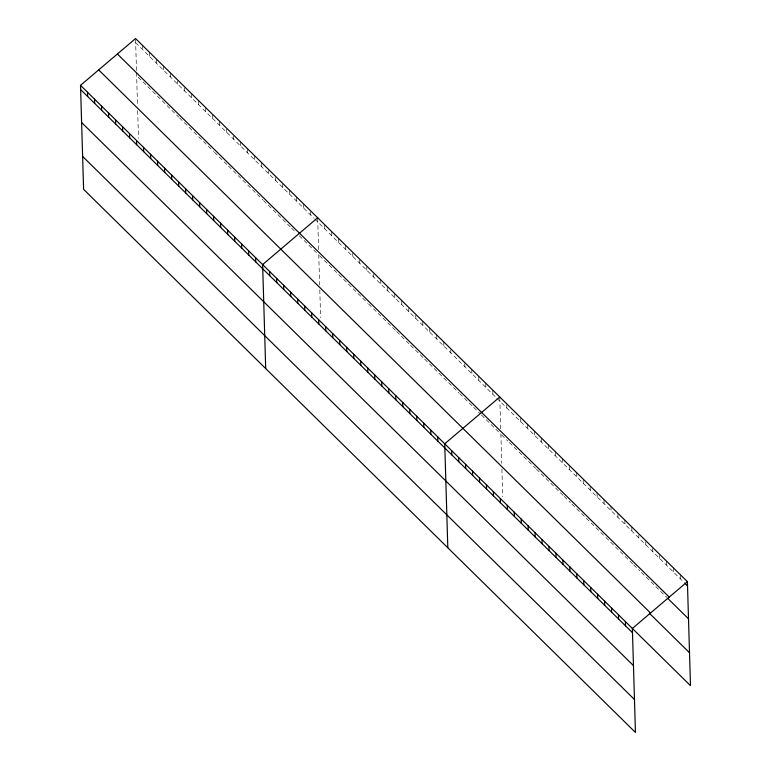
<?xml version="1.0" encoding="UTF-8"?>
<svg xmlns="http://www.w3.org/2000/svg" width="771" height="771" viewBox="0 0 771 771"><rect width="100%" height="100%" fill="white"/><g stroke="black" fill="none" stroke-linecap="round" stroke-linejoin="round"><path stroke-width="0.58" stroke-dasharray="3.85 2.89" d="M135.677 42.791L313.893 218.183M314.674 218.954L496.004 397.412M496.784 398.173L684.446 582.857M138.211 77.235L178.679 117.067M179.46 117.828L213.702 151.53M214.473 152.301L227.705 165.322M228.486 166.083L262.728 199.785M263.509 200.547L290.744 227.358M291.525 228.129L296.199 232.717M299.312 235.781L318.76 254.931L319.657 285.077M319.541 255.702L367.796 303.186M368.577 303.947L395.812 330.759M396.593 331.53L409.815 344.55M410.596 345.312L423.828 358.332M424.609 359.103L458.851 392.796M459.632 393.567L472.854 406.587M473.635 407.348L479.861 413.478M481.422 415.01L500.88 434.16L501.748 463.361M501.651 434.921L507.829 441.002M509.371 442.515L535.623 468.354M536.394 469.115L563.418 495.714M564.189 496.476L570.367 502.557M571.918 504.07L605.119 536.751M605.89 537.512L632.914 564.102M633.685 564.864L639.863 570.945M641.405 572.467L666.886 597.544M680.456 574.829L680.581 579.06M673.507 567.986L673.632 572.227M666.558 561.143L666.684 565.384M659.639 555.371L659.735 558.541M652.69 548.528L652.786 551.708M645.741 541.685L645.838 544.866M638.793 534.852L638.889 538.023M631.806 526.95L631.941 531.19M624.857 520.107L624.982 524.347M617.908 513.274L618.034 517.505M610.96 506.431L611.085 510.672M604.011 499.598L604.136 503.829M597.062 492.756L597.188 496.987M590.143 486.973L590.239 490.154M583.194 480.131L583.29 483.311M576.216 472.238L576.342 476.478M569.297 466.455L569.393 469.635M562.319 458.562L562.445 462.793M555.371 451.719L555.496 455.96M548.422 444.877L548.547 449.117M541.473 438.044L541.599 442.275M534.525 431.201L534.65 435.442M527.566 424.358L527.692 428.599M520.656 418.586L520.743 421.756M506.749 404.9L506.846 408.081M499.801 398.067L500.726 429.013M501.911 469.105L502.74 496.881M492.765 390.116L492.891 394.347M485.769 383.216L485.894 387.456M478.762 376.325L478.887 380.566M471.756 369.434L471.881 373.665M464.788 363.594L464.874 366.774M450.775 349.812L450.871 352.993M443.739 341.861L443.865 346.092M436.733 334.961L436.858 339.201M429.726 328.07L429.852 332.311M422.73 321.179L422.855 325.41M415.752 315.349L415.848 318.519M408.746 308.448L408.842 311.629M401.71 300.497L401.836 304.738M394.704 293.606L394.839 297.837M387.707 286.716L387.832 290.946M380.701 279.815L380.826 284.056M373.723 273.984L373.819 277.165M366.726 267.094L366.813 270.264M359.72 260.193L359.816 263.374M352.713 253.302L352.81 256.483M345.678 245.351L345.803 249.592M338.671 238.461L338.797 242.692M331.665 231.56L331.8 235.801M324.668 224.669L324.793 228.91M317.691 218.839L318.616 249.785M319.801 289.877L320.63 317.652M310.684 211.948L310.78 215.119M303.649 203.987L303.774 208.228M296.652 197.097L296.777 201.337M289.645 190.206L289.771 194.437M282.668 184.365L282.764 187.546M275.671 177.475L275.758 180.655M268.665 170.584L268.761 173.764M261.629 162.633L261.755 166.864M254.623 155.742L254.748 159.973M247.616 148.842L247.742 153.082M240.61 141.951L240.735 146.191M233.642 136.12L233.738 139.291M226.635 129.22L226.732 132.4M219.6 121.269L219.725 125.509M212.594 114.378L212.719 118.609M205.587 107.487L205.722 111.718M198.59 100.587L198.716 104.827M191.584 93.696L191.709 97.936M184.606 87.865L184.703 91.036M177.609 80.965L177.696 84.145M170.574 73.014L170.699 77.254M163.568 66.123L163.693 70.363M156.561 59.232L156.686 63.463M149.555 52.341L149.68 56.572M142.548 45.441L142.645 48.621M135.58 39.61L136.496 70.566M136.563 72.619L137.546 105.849M137.691 110.648L138.51 138.423"/><path stroke-width="1.16" d="M80.512 85.35L135.551 38.55L687.404 581.662L690.488 685.65L80.512 85.35L83.596 189.338L635.449 732.45L632.365 628.461L687.404 581.662M317.662 217.779L262.622 264.578L265.706 368.567M499.772 397.007L444.732 443.807L447.816 547.795M685.217 583.618L687.53 585.902M117.385 53.989L669.238 597.111M667.657 598.306L688.503 618.814M98.669 69.901L650.531 613.022M649.365 613.215L689.515 652.738M80.637 89.581L632.49 632.702M81.61 122.502L633.463 665.614M82.622 156.417L634.475 699.528M625.416 621.619L625.541 625.859M618.467 614.786L618.593 619.017M611.519 607.943L611.644 612.184M604.57 601.101L604.695 605.341M597.621 594.268L597.747 598.498M590.673 587.425L590.798 591.665M583.724 580.582L583.849 584.823M576.775 573.749L576.901 577.98M569.817 566.907L569.942 571.147M562.869 560.074L562.994 564.305M555.92 553.231L556.045 557.462M548.971 546.388L549.097 550.629M542.023 539.555L542.148 543.786M535.074 532.713L535.199 536.953M528.125 525.87L528.251 530.111M521.177 519.037L521.302 523.268M514.228 512.195L514.353 516.435M507.279 505.352L507.405 509.592M500.331 498.519L500.456 502.75M493.382 491.676L493.507 495.917M486.434 484.834L486.559 489.074M479.485 478.001L479.61 482.232M472.527 471.158L472.662 475.399M465.578 464.315L465.703 468.556M458.629 457.482L458.755 461.713M451.681 450.64L451.806 454.88M437.726 436.906L437.851 441.147M430.729 430.016L430.854 434.256M423.722 423.125L423.848 427.356M416.716 416.224L416.841 420.465M409.709 409.334L409.835 413.574M402.713 402.443L402.838 406.683M395.706 395.552L395.831 399.783M388.7 388.651L388.825 392.892M381.693 381.761L381.818 386.001M374.687 374.87L374.812 379.101M367.69 367.979L367.815 372.21M360.683 361.079L360.809 365.319M353.677 354.188L353.802 358.428M346.671 347.297L346.796 351.528M339.674 340.406L339.799 344.637M332.667 333.506L332.793 337.746M325.661 326.615L325.786 330.855M318.654 319.724L318.78 323.955M311.648 312.824L311.773 317.064M304.651 305.933L304.776 310.173M297.645 299.042L297.77 303.282M290.638 292.151L290.763 296.382M283.632 285.251L283.757 289.491M276.635 278.36L276.76 282.6M269.628 271.469L269.754 275.7M255.615 257.678L255.741 261.918M248.609 250.787L248.734 255.028M241.612 243.896L241.737 248.127M234.606 237.005L234.731 241.236M227.599 230.105L227.724 234.345M220.593 223.214L220.718 227.455M213.596 216.323L213.721 220.554M206.589 209.433L206.715 213.663M199.583 202.532L199.708 206.773M192.577 195.641L192.702 199.882M185.57 188.75L185.695 192.981M178.573 181.85L178.699 186.09M171.567 174.959L171.692 179.2M164.56 168.068L164.686 172.299M157.554 161.178L157.679 165.408M150.557 154.277L150.682 158.518M143.551 147.386L143.676 151.627M136.544 140.495L136.669 144.726M129.538 133.605L129.663 137.836M122.531 126.704L122.656 130.945M115.534 119.813L115.66 124.054M108.528 112.923L108.653 117.153M101.521 106.032L101.647 110.263M94.515 99.131L94.64 103.372M87.518 92.241L87.643 96.481"/></g></svg>
